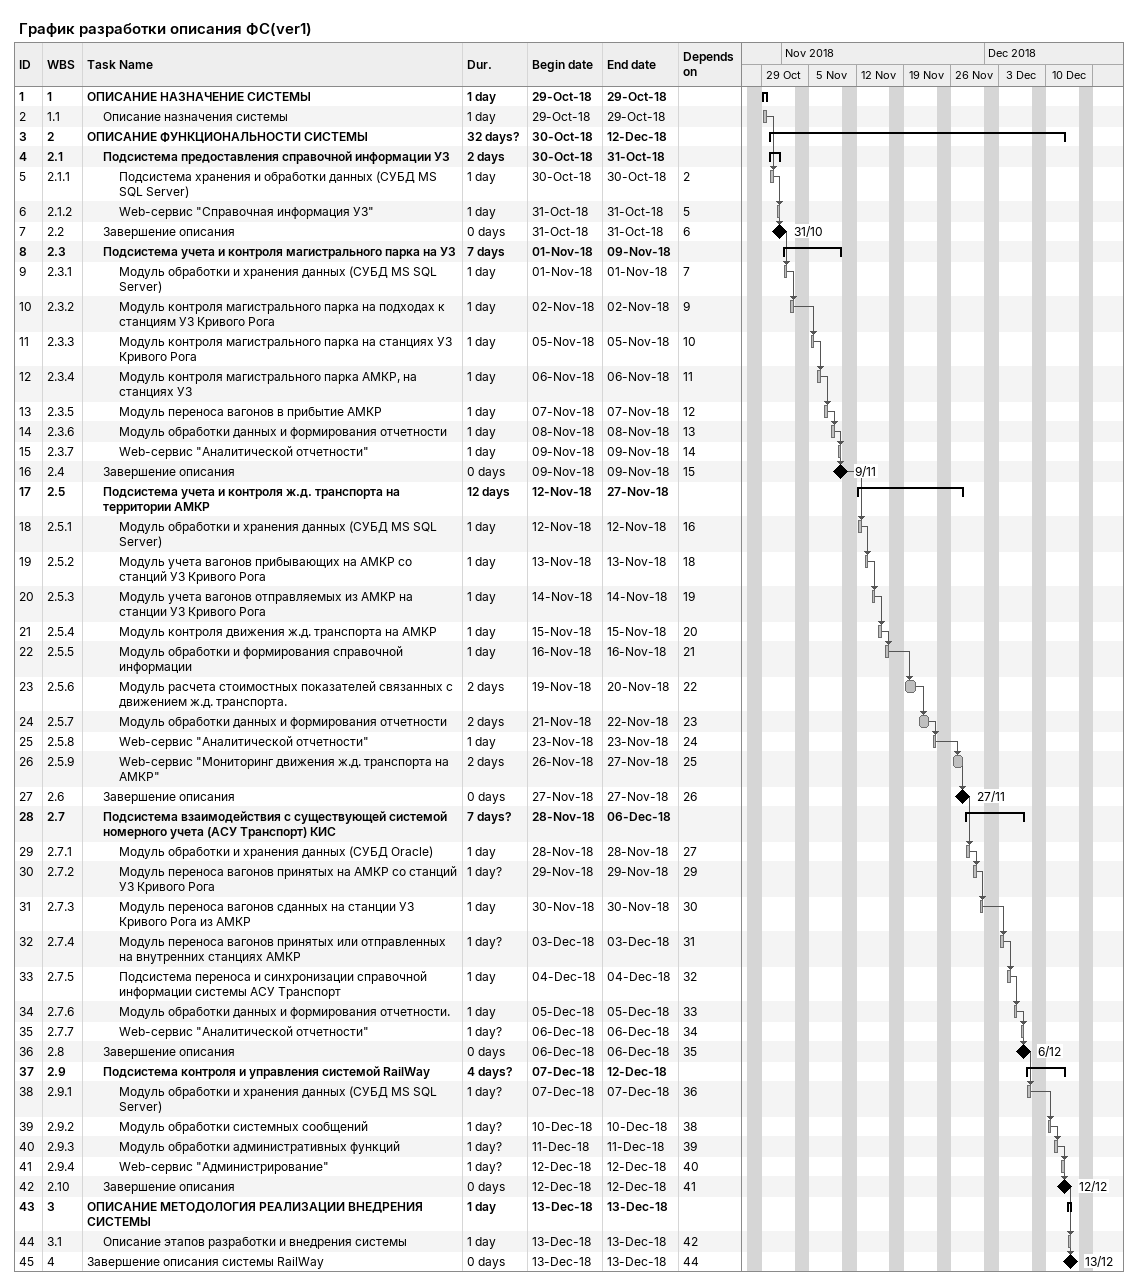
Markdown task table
График разработки описания ФС(ver1)

| ID | WBS | Task | Duration | Start | Finish | Predecessors |
|---|---|---|---|---|---|---|
| 1 | 1 | **ОПИСАНИЕ НАЗНАЧЕНИЕ СИСТЕМЫ** | 1d | 2018-10-29 | 2018-10-29 |  |
| 2 | 1.1 | Описание назначения системы | 1d | 2018-10-29 | 2018-10-29 |  |
| 3 | 2 | **ОПИСАНИЕ ФУНКЦИОНАЛЬНОСТИ СИСТЕМЫ** | 32d? | 2018-10-30 | 2018-12-12 |  |
| 4 | 2.1 | **Подсистема предоставления справочной информации УЗ** | 2d | 2018-10-30 | 2018-10-31 |  |
| 5 | 2.1.1 | Подсистема хранения и обработки данных (СУБД MS SQL Server) | 1d | 2018-10-30 | 2018-10-30 | 2 |
| 6 | 2.1.2 | Web-сервис "Справочная информация УЗ" | 1d | 2018-10-31 | 2018-10-31 | 5 |
| 7 | 2.2 | Завершение описания | 0d | 2018-10-31 | 2018-10-31 | 6 |
| 8 | 2.3 | **Подсистема учета и контроля магистрального парка на УЗ** | 7d | 2018-11-01 | 2018-11-09 |  |
| 9 | 2.3.1 | Модуль обработки и хранения данных (СУБД MS SQL Server) | 1d | 2018-11-01 | 2018-11-01 | 7 |
| 10 | 2.3.2 | Модуль контроля магистрального парка на подходах к станциям УЗ Кривого Рога | 1d | 2018-11-02 | 2018-11-02 | 9 |
| 11 | 2.3.3 | Модуль контроля магистрального парка на станциях УЗ Кривого Рога | 1d | 2018-11-05 | 2018-11-05 | 10 |
| 12 | 2.3.4 | Модуль контроля магистрального парка АМКР, на станциях УЗ | 1d | 2018-11-06 | 2018-11-06 | 11 |
| 13 | 2.3.5 | Модуль переноса вагонов в прибытие АМКР | 1d | 2018-11-07 | 2018-11-07 | 12 |
| 14 | 2.3.6 | Модуль обработки данных и формирования отчетности | 1d | 2018-11-08 | 2018-11-08 | 13 |
| 15 | 2.3.7 | Web-сервис "Аналитической отчетности" | 1d | 2018-11-09 | 2018-11-09 | 14 |
| 16 | 2.4 | Завершение описания | 0d | 2018-11-09 | 2018-11-09 | 15 |
| 17 | 2.5 | **Подсистема учета и контроля ж.д. транспорта на территории АМКР** | 12d | 2018-11-12 | 2018-11-27 |  |
| 18 | 2.5.1 | Модуль обработки и хранения данных (СУБД MS SQL Server) | 1d | 2018-11-12 | 2018-11-12 | 16 |
| 19 | 2.5.2 | Модуль учета вагонов прибывающих на АМКР со станций УЗ Кривого Рога | 1d | 2018-11-13 | 2018-11-13 | 18 |
| 20 | 2.5.3 | Модуль учета вагонов отправляемых из АМКР на станции УЗ Кривого Рога | 1d | 2018-11-14 | 2018-11-14 | 19 |
| 21 | 2.5.4 | Модуль контроля движения ж.д. транспорта на АМКР | 1d | 2018-11-15 | 2018-11-15 | 20 |
| 22 | 2.5.5 | Модуль обработки и формирования справочной информации | 1d | 2018-11-16 | 2018-11-16 | 21 |
| 23 | 2.5.6 | Модуль расчета стоимостных показателей связанных с движением ж.д. транспорта. | 2d | 2018-11-19 | 2018-11-20 | 22 |
| 24 | 2.5.7 | Модуль обработки данных и формирования отчетности | 2d | 2018-11-21 | 2018-11-22 | 23 |
| 25 | 2.5.8 | Web-сервис "Аналитической отчетности" | 1d | 2018-11-23 | 2018-11-23 | 24 |
| 26 | 2.5.9 | Web-сервис "Мониторинг движения ж.д. транспорта на АМКР" | 2d | 2018-11-26 | 2018-11-27 | 25 |
| 27 | 2.6 | Завершение описания | 0d | 2018-11-27 | 2018-11-27 | 26 |
| 28 | 2.7 | **Подсистема взаимодействия с существующей системой номерного учета (АСУ Транспорт) КИС** | 7d? | 2018-11-28 | 2018-12-06 |  |
| 29 | 2.7.1 | Модуль обработки и хранения данных (СУБД Oracle) | 1d | 2018-11-28 | 2018-11-28 | 27 |
| 30 | 2.7.2 | Модуль переноса вагонов принятых на АМКР со станций УЗ Кривого Рога | 1d? | 2018-11-29 | 2018-11-29 | 29 |
| 31 | 2.7.3 | Модуль переноса вагонов сданных на станции УЗ Кривого Рога из АМКР | 1d | 2018-11-30 | 2018-11-30 | 30 |
| 32 | 2.7.4 | Модуль переноса вагонов принятых или отправленных на внутренних станциях АМКР | 1d? | 2018-12-03 | 2018-12-03 | 31 |
| 33 | 2.7.5 | Подсистема переноса и синхронизации справочной информации системы АСУ Транспорт | 1d | 2018-12-04 | 2018-12-04 | 32 |
| 34 | 2.7.6 | Модуль обработки данных и формирования отчетности. | 1d | 2018-12-05 | 2018-12-05 | 33 |
| 35 | 2.7.7 | Web-сервис "Аналитической отчетности" | 1d? | 2018-12-06 | 2018-12-06 | 34 |
| 36 | 2.8 | Завершение описания | 0d | 2018-12-06 | 2018-12-06 | 35 |
| 37 | 2.9 | **Подсистема контроля и управления системой RailWay** | 4d? | 2018-12-07 | 2018-12-12 |  |
| 38 | 2.9.1 | Модуль обработки и хранения данных (СУБД MS SQL Server) | 1d? | 2018-12-07 | 2018-12-07 | 36 |
| 39 | 2.9.2 | Модуль обработки системных сообщений | 1d? | 2018-12-10 | 2018-12-10 | 38 |
| 40 | 2.9.3 | Модуль обработки административных функций | 1d? | 2018-12-11 | 2018-12-11 | 39 |
| 41 | 2.9.4 | Web-сервис "Администрирование" | 1d? | 2018-12-12 | 2018-12-12 | 40 |
| 42 | 2.10 | Завершение описания | 0d | 2018-12-12 | 2018-12-12 | 41 |
| 43 | 3 | **ОПИСАНИЕ МЕТОДОЛОГИЯ РЕАЛИЗАЦИИ ВНЕДРЕНИЯ СИСТЕМЫ** | 1d | 2018-12-13 | 2018-12-13 |  |
| 44 | 3.1 | Описание этапов разработки и внедрения системы | 1d | 2018-12-13 | 2018-12-13 | 42 |
| 45 | 4 | Завершение описания системы RailWay | 0d | 2018-12-13 | 2018-12-13 | 44 |
